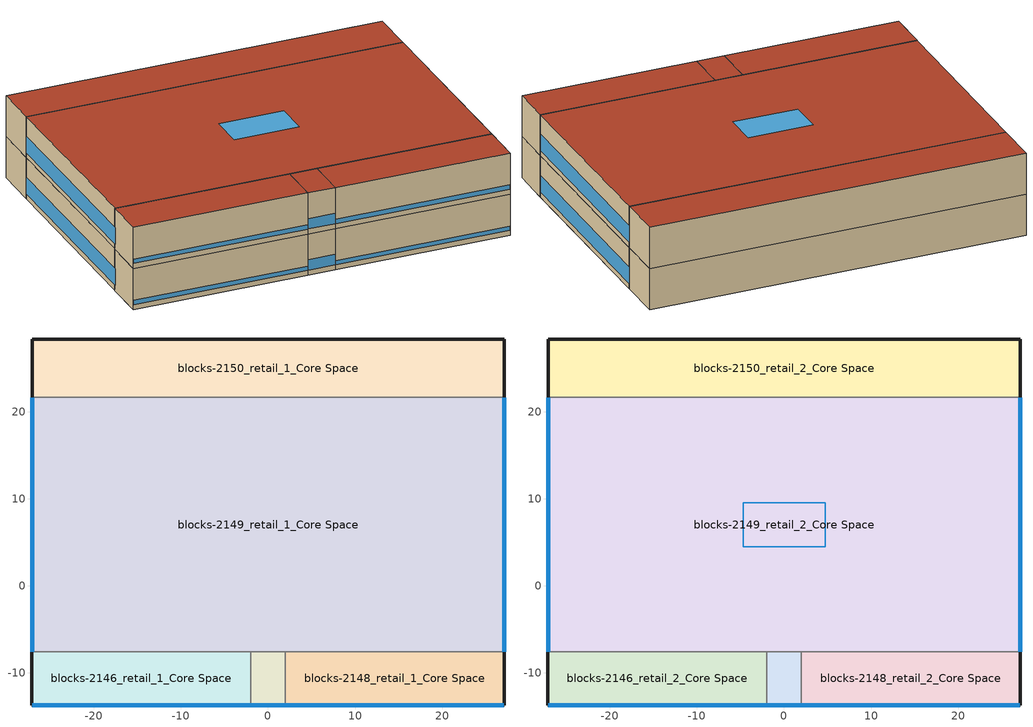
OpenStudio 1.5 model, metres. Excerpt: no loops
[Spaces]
blocks-2146_retail_1_Core Space
 floor ground: -27.14,-13.72 -27.14,-7.62 -2,-7.62 -2,-13.72 z0
 wall outside (Masonry_Wall): -27.11,-7.62 -27.14,-7.62 -27.14,-13.72 -2,-13.72 z0:6.1
 wall to blocks-2149_retail_1_Core Space: -2,-7.62 -27.11,-7.62 z0:6.1
 wall to blocks-2147_retail_1_Core Space: -2,-13.72 -2,-7.62 z0:6.1
 window (fenestration_3.2366098693858985_0.39_0.7): -27.12,-13.72 -2.02,-13.72 z0.76:1.37
blocks-2147_retail_1_Core Space
 floor ground: -2,-7.62 1.97,-7.62 1.97,-13.72 -2,-13.72 z0
 wall outside (Masonry_Wall): -2,-13.72 1.97,-13.72 z0:6.1
 wall to blocks-2149_retail_1_Core Space: 1.97,-7.62 -2,-7.62 z0:6.1
 wall to blocks-2148_retail_1_Core Space: 1.97,-13.72 1.97,-7.62 z0:6.1
 window (fenestration_3.2366098693858985_0.39_0.7): -1.97,-13.72 1.94,-13.72 z0.76:2.31
blocks-2148_retail_1_Core Space
 floor ground: 1.97,-13.72 1.97,-7.62 27.14,-7.62 27.14,-13.72 z0
 wall outside (Masonry_Wall): 1.97,-13.72 27.14,-13.72 27.14,-7.62 z0:6.1
 wall to blocks-2149_retail_1_Core Space: 27.14,-7.62 1.97,-7.62 z0:6.1
 window (fenestration_3.2366098693858985_0.39_0.7): 1.99,-13.72 27.12,-13.72 z0.76:1.37
blocks-2149_retail_1_Core Space
 floor ground: -27.11,-7.62 -27.11,21.64 27.14,21.64 27.14,-7.62 z0
 wall outside (Masonry_Wall): -27.11,21.64 -27.11,-7.62 / 27.14,-7.62 27.14,21.64 z0:6.1
 wall to blocks-2150_retail_1_Core Space: 27.14,21.64 -27.11,21.64 z0:6.1
 window (fenestration_3.2366098693858985_0.39_0.7): -27.11,21.62 -27.11,-7.59 / 27.14,-7.59 27.14,21.62 z0.76:3.2
blocks-2150_retail_1_Core Space
 floor ground: -27.11,21.64 -27.11,28.35 27.14,28.35 27.14,21.64 z0
 wall outside (Masonry_Wall): 27.14,21.64 27.14,28.35 -27.11,28.35 -27.11,21.64 z0:6.1
blocks-2146_retail_2_Core Space
 floor to blocks-2146_retail_1_Core Space: -27.14,-13.72 -27.14,-7.62 -2,-7.62 -2,-13.72 z6.1
 wall outside (Masonry_Wall): -27.11,-7.62 -27.14,-7.62 -27.14,-13.72 -2,-13.72 z6.1:12.19
 wall to blocks-2149_retail_2_Core Space: -2,-7.62 -27.11,-7.62 z6.1:12.19
 wall to blocks-2147_retail_2_Core Space: -2,-13.72 -2,-7.62 z6.1:12.19
 window (fenestration_3.2366098693858985_0.39_0.7): -27.12,-13.72 -2.02,-13.72 z6.86:7.47
 roof outside: -2,-13.72 -2,-7.62 -27.14,-7.62 -27.14,-13.72 z12.19
blocks-2147_retail_2_Core Space
 floor to blocks-2147_retail_1_Core Space: -2,-7.62 1.97,-7.62 1.97,-13.72 -2,-13.72 z6.1
 wall outside (Masonry_Wall): -2,-13.72 1.97,-13.72 z6.1:12.19
 wall to blocks-2149_retail_2_Core Space: 1.97,-7.62 -2,-7.62 z6.1:12.19
 wall to blocks-2148_retail_2_Core Space: 1.97,-13.72 1.97,-7.62 z6.1:12.19
 window (fenestration_3.2366098693858985_0.39_0.7): -1.97,-13.72 1.94,-13.72 z6.86:8.4
 roof outside: -2,-13.72 1.97,-13.72 1.97,-7.62 -2,-7.62 z12.19
blocks-2148_retail_2_Core Space
 floor to blocks-2148_retail_1_Core Space: 1.97,-13.72 1.97,-7.62 27.14,-7.62 27.14,-13.72 z6.1
 wall outside (Masonry_Wall): 1.97,-13.72 27.14,-13.72 27.14,-7.62 z6.1:12.19
 wall to blocks-2149_retail_2_Core Space: 27.14,-7.62 1.97,-7.62 z6.1:12.19
 window (fenestration_3.2366098693858985_0.39_0.7): 1.99,-13.72 27.12,-13.72 z6.86:7.47
 roof outside: 27.14,-13.72 27.14,-7.62 1.97,-7.62 1.97,-13.72 z12.19
blocks-2149_retail_2_Core Space
 floor to blocks-2149_retail_1_Core Space: -27.11,-7.62 -27.11,21.64 27.14,21.64 27.14,-7.62 z6.1
 wall outside (Masonry_Wall): -27.11,21.64 -27.11,-7.62 / 27.14,-7.62 27.14,21.64 z6.1:12.19
 wall to blocks-2150_retail_2_Core Space: 27.14,21.64 -27.11,21.64 z6.1:12.19
 window (fenestration_3.2366098693858985_0.39_0.7): -27.11,21.62 -27.11,-7.59 / 27.14,-7.59 27.14,21.62 z6.86:9.3
 roof outside: 27.14,-7.62 27.14,21.64 -27.11,21.64 -27.11,-7.62 z12.19
 skylight (skylight_6.24608943538034_0.7699999809265137_0.699999988079071): 4.71,4.48 4.71,9.54 -4.68,9.54 -4.68,4.48 z12.19
blocks-2150_retail_2_Core Space
 floor to blocks-2150_retail_1_Core Space: -27.11,21.64 -27.11,28.35 27.14,28.35 27.14,21.64 z6.1
 wall outside (Masonry_Wall): 27.14,21.64 27.14,28.35 -27.11,28.35 -27.11,21.64 z6.1:12.19
 roof outside: 27.14,21.64 27.14,28.35 -27.11,28.35 -27.11,21.64 z12.19
[Building]
Toplighting Test Case 2: Default Construction Set=Default Construction Set 1
[Site]
Chicago Midway Ap_IL_USA: Latitude {deg}=41.78; Longitude {deg}=-87.75; Time Zone {hr}=-6; Elevation {m}=186
[Site:GroundTemperature:BuildingSurface]
19.527, 19.502, 19.536, 19.598, 20.002, 21.64, 22.225, 22.375, 21.449, 20.121, 19.802, 19.633
[Site:WaterMainsTemperature]
Calculation Method=Correlation; Annual Average Outdoor Air Temperature {C}=9.69; Maximum Difference In Monthly Average Outdoor Air Temperatures {deltaC}=28.1
[SizingPeriod:DesignDay] Barometric Pressure {Pa}=99110; Sky Clearness=0; Rain Indicator=0; Snow Indicator=0; Day of Month=21; Daylight Saving Time Indicator=0; Humidity Indicating Type=Wetbulb; Dry-Bulb Temperature Range Modifier Type=DefaultMultipliers; Daily Wet-Bulb Temperature Range {deltaC}=0
Name | Maximum Dry-Bulb Temperature {C} | Daily Dry-Bulb Temperature Range {deltaC} | Humidity Indicating Conditions at Maximum Dry-Bulb {BasedOnField A3} | Wind Speed {m/s} | Wind Direction {deg} | Month | Day Type | Solar Model Indicator | ASHRAE Taub | ASHRAE Taud
Chicago Midway Ap Ann Htg 99.6% Condns DB | -18.7 | 0 | -18.7 | 5.3 | 300 | 1 | WinterDesignDay | ASHRAEClearSky | 0 | 0
Chicago Midway Ap Ann Clg .4% Condns DB=>MWB | 33.4 | 8.8 | 23.8 | 5.6 | 220 | 7 | SummerDesignDay | ASHRAETau | 0.457 | 2.043
[ClimateZones]
Climate Zone Institution Name 1=ASHRAE; Climate Zone Document Name 1=ANSI/ASHRAE Standard 169; Climate Zone Document Year 1=2006; Climate Zone Value 1=5A
[Construction]
INT-FLOOR-TOPSIDE: 1/2IN Gypsum, 4IN CONCRETE HW, CP02 CARPET PAD
INT-FLOOR-UNDERSIDE: CP02 CARPET PAD, 4IN CONCRETE HW, 1/2IN Gypsum
Standard_Int-Wall: 1/2IN Gypsum, 1/2IN Gypsum
Masonry_Wall: 1IN Stucco, 8IN CONCRETE HW, Masonry Wall Insulation, 1/2IN Gypsum
IEAD_Metal_Deck: Roof Membrane, IEAD Roof Insulation, Metal Decking
Insul_slab: Floor Insulation, MAT-CC05 8 HW CONCRETE
fenestration_3.2366098693858985_0.39_0.7: Glazing Layer
skylight_6.24608943538034_0.7699999809265137_0.699999988079071: Skylight - Glazing Layer
[Material] Thermal Absorptance=0.9
Name | Roughness | Thickness {m} | Conductivity {W/m-K} | Density {kg/m3} | Specific Heat {J/kg-K} | Solar Absorptance | Visible Absorptance
1/2IN Gypsum | Smooth | 0.0127 | 0.16 | 784.9 | 830 | 0.92 | 0.92
4IN CONCRETE HW | Rough | 0.1016 | 1.311 | 2240 | 836.8 | 0.7 | 0.7
1IN Stucco | Smooth | 0.0253 | 0.6918 | 1858 | 837 | 0.92 | 0.92
8IN CONCRETE HW; MAT-CC05 8 HW CONCRETE | Rough | 0.2032 | 1.311 | 2240 | 836.8 | 0.7 | 0.7
Masonry Wall Insulation | MediumRough | 0.0568815 | 0.049 | 265 | 836.8 | 0.7 | 0.7
Roof Membrane | VeryRough | 0.0095 | 0.16 | 1121.29 | 1460 | 0.7 | 0.7
IEAD Roof Insulation | MediumRough | 0.134064 | 0.049 | 265 | 836.8 | 0.7 | 0.7
Metal Decking | MediumSmooth | 0.0015 | 45.006 | 7680 | 418.4 | 0.7 | 0.3
Floor Insulation | MediumRough | 0.0795 | 0.045 | 265 | 836.8 | 0.7 | 0.7
[Material:NoMass]
CP02 CARPET PAD: Roughness=VeryRough; Thermal Resistance {m2-K/W}=0.2165; Thermal Absorptance=0.9; Solar Absorptance=0.7; Visible Absorptance=0.8
[DefaultSurfaceConstructions]
Name | Floor Construction | Wall Construction | Roof Ceiling Construction
Default Surface Constructions 1 | INT-FLOOR-TOPSIDE | Standard_Int-Wall | INT-FLOOR-UNDERSIDE
Default Surface Constructions 8; Default Surface Constructions 9; Default Surface Constructions 16; Default Surface Constructions 17; Default Surface Constructions 24; Default Surface Constructions 25; Default Surface Constructions 32; Default Surface Constructions 33; Default Surface Constructions 40; Default Surface Constructions 41 | Insul_slab |  | IEAD_Metal_Deck
[DefaultConstructionSet]
Name | Default Interior Surface Constructions | Default Exterior Surface Constructions | Default Ground Contact Surface Constructions
Default Construction Set 1 | Default Surface Constructions 1
Default Construction Set 5 |  | Default Surface Constructions 8 | Default Surface Constructions 9
Default Construction Set 9 |  | Default Surface Constructions 16 | Default Surface Constructions 17
Default Construction Set 13 |  | Default Surface Constructions 24 | Default Surface Constructions 25
Default Construction Set 17 |  | Default Surface Constructions 32 | Default Surface Constructions 33
Default Construction Set 21 |  | Default Surface Constructions 40 | Default Surface Constructions 41
[WindowMaterial:SimpleGlazingSystem] Visible Transmittance=0.7
Name | U-Factor {W/m2-K} | Solar Heat Gain Coefficient
Glazing Layer | 3.23661 | 0.39
Skylight - Glazing Layer | 6.24609 | 0.77
[BuildingStory] Nominal Floor to Floor Height {m}=6.096
Name | Nominal Z Coordinate {m}
Story 1; Story 3; Story 5; Story 7; Story 9 | 0
Story 2; Story 4; Story 6; Story 8; Story 10 | 6.096
[Space] Space Type=PNNL_Asset_Rating_Retail_Space_Type
Name | Default Construction Set | Building Story | Thermal Zone
blocks-2146_retail_1_Core Space | Default Construction Set 5 | Story 1 | blocks-2146_retail_1_Core
blocks-2146_retail_2_Core Space | Default Construction Set 5 | Story 2 | blocks-2146_retail_2_Core
blocks-2147_retail_1_Core Space | Default Construction Set 9 | Story 3 | blocks-2147_retail_1_Core
blocks-2147_retail_2_Core Space | Default Construction Set 9 | Story 4 | blocks-2147_retail_2_Core
blocks-2148_retail_1_Core Space | Default Construction Set 13 | Story 5 | blocks-2148_retail_1_Core
blocks-2148_retail_2_Core Space | Default Construction Set 13 | Story 6 | blocks-2148_retail_2_Core
blocks-2149_retail_1_Core Space | Default Construction Set 17 | Story 7 | blocks-2149_retail_1_Core
blocks-2149_retail_2_Core Space | Default Construction Set 17 | Story 8 | blocks-2149_retail_2_Core
blocks-2150_retail_1_Core Space | Default Construction Set 21 | Story 9 | blocks-2150_retail_1_Core
blocks-2150_retail_2_Core Space | Default Construction Set 21 | Story 10 | blocks-2150_retail_2_Core
[ThermalZone] Use Ideal Air Loads=No
Name | Thermostat
blocks-2146_retail_1_Core | Thermostat Setpoint Dual Setpoint 1
blocks-2146_retail_2_Core | Thermostat Setpoint Dual Setpoint 2
blocks-2147_retail_1_Core | Thermostat Setpoint Dual Setpoint 3
blocks-2147_retail_2_Core | Thermostat Setpoint Dual Setpoint 4
blocks-2148_retail_1_Core | Thermostat Setpoint Dual Setpoint 5
blocks-2148_retail_2_Core | Thermostat Setpoint Dual Setpoint 6
blocks-2149_retail_1_Core | Thermostat Setpoint Dual Setpoint 7
blocks-2149_retail_2_Core | Thermostat Setpoint Dual Setpoint 8
blocks-2150_retail_1_Core | Thermostat Setpoint Dual Setpoint 9
blocks-2150_retail_2_Core | Thermostat Setpoint Dual Setpoint 10
[AvailabilityManager:Scheduled] Schedule=PNNL_Asset_Rating_Retail_Hvac_Schedule
Availability Manager Scheduled 1; Availability Manager Scheduled 2; Availability Manager Scheduled 3; Availability Manager Scheduled 4; Availability Manager Scheduled 5; Availability Manager Scheduled 6; Availability Manager Scheduled 7; Availability Manager Scheduled 8; Availability Manager Scheduled 9; Availability Manager Scheduled 10
[SpaceType]
PNNL_Asset_Rating_Retail_Space_Type: Default Schedule Set=PNNL_Asset_Rating_Retail_Space_Type_Default_Schedule_Set; Design Specification Outdoor Air Object=PNNL_Asset_Rating_Retail_Outdoor_Air
[DefaultScheduleSet]
PNNL_Asset_Rating_Retail_Space_Type_Default_Schedule_Set: Number of People Schedule=PNNL_Asset_Rating_Retail_Occupancy_Schedule; People Activity Level Schedule=PNNL_Asset_Rating_Retail_Activity_Schedule; Lighting Schedule=PNNL_Asset_Rating_Retail_Lighting_Schedule; Electric Equipment Schedule=PNNL_Asset_Rating_Retail_Plug_And_Process_Schedule; Hot Water Equipment Schedule=PNNL_Asset_Rating_Retail_Service_Water_Heating_Schedule; Infiltration Schedule=PNNL_Asset_Rating_Retail_Infiltration_Schedule; Other Equipment Schedule=PNNL_Asset_Rating_Retail_Elevator_Schedule
[DesignSpecification:OutdoorAir]
PNNL_Asset_Rating_Retail_Outdoor_Air: Outdoor Air Flow per Floor Area {m3/s-m2}=0.0011684
[People]
PNNL_Asset_Rating_Retail_Occupants: People Definition=PNNL_Asset_Rating_Retail_Occupants_Definition; Space or SpaceType=PNNL_Asset_Rating_Retail_Space_Type; Activity Level Schedule=PNNL_Asset_Rating_Retail_Activity_Schedule
[People:Definition]
PNNL_Asset_Rating_Retail_Occupants_Definition: Number of People Calculation Method=Area/Person; Space Floor Area per Person {m2/person}=6.2245; Fraction Radiant=0.3; Sensible Heat Fraction=0.513514
[ElectricEquipment]
PNNL_Asset_Rating_Retail_Plug_Loads: Electric Equipment Definition=PNNL_Asset_Rating_Retail_Plug_Loads_Definition; Space or SpaceType=PNNL_Asset_Rating_Retail_Space_Type
[ElectricEquipment:Definition]
PNNL_Asset_Rating_Retail_Plug_Loads_Definition: Design Level Calculation Method=Watts/Area; Watts per Space Floor Area {W/m2}=3.22917; Fraction Latent=0; Fraction Radiant=0.3; Fraction Lost=0
[SpaceInfiltration:DesignFlowRate]
PNNL_Asset_Rating_Retail_Infiltration: Space or SpaceType=PNNL_Asset_Rating_Retail_Space_Type; Design Flow Rate Calculation Method=Flow/ExteriorArea; Flow per Exterior Surface Area {m3/s-m2}=0.00102413; Constant Term Coefficient=0; Velocity Term Coefficient=0.224
[Lights] Multiplier=1
Name | Lights Definition | Space or SpaceType
PNNL_Asset_Rating_Retail_Lights 1 | PNNL_Asset_Rating_Retail_Lights_Definition 1 | blocks-2146_retail_1_Core Space
Lights 1 | Lights Definition 1 | blocks-2146_retail_2_Core Space
Lights 2 | Lights Definition 2 | blocks-2147_retail_1_Core Space
Lights 3 | Lights Definition 3 | blocks-2147_retail_2_Core Space
Lights 4 | Lights Definition 4 | blocks-2148_retail_1_Core Space
Lights 5 | Lights Definition 5 | blocks-2148_retail_2_Core Space
Lights 6 | Lights Definition 6 | blocks-2149_retail_1_Core Space
Lights 7 | Lights Definition 7 | blocks-2149_retail_2_Core Space
Lights 8 | Lights Definition 8 | blocks-2150_retail_1_Core Space
Lights 9 | Lights Definition 9 | blocks-2150_retail_2_Core Space
[Lights:Definition] Design Level Calculation Method=Watts/Area
PNNL_Asset_Rating_Retail_Lights_Definition 1: Watts per Space Floor Area {W/m2}=8.10308; Fraction Radiant=0.37; Fraction Visible=0.18; Return Air Fraction=0
Lights Definition 1: Watts per Space Floor Area {W/m2}=8.10308
Lights Definition 2; Lights Definition 3: Watts per Space Floor Area {W/m2}=7.8253
Lights Definition 4; Lights Definition 5: Watts per Space Floor Area {W/m2}=8.09327
Lights Definition 6; Lights Definition 7: Watts per Space Floor Area {W/m2}=8.07939
Lights Definition 8; Lights Definition 9: Watts per Space Floor Area {W/m2}=8.09021
[ThermostatSetpoint:DualSetpoint]
Name | Heating Setpoint Temperature Schedule | Cooling Setpoint Temperature Schedule
Thermostat Setpoint Dual Setpoint 1; Thermostat Setpoint Dual Setpoint 2 | PNNL_Asset_Rating_Retail_Heating_Schedule | PNNL_Asset_Rating_Retail_Cooling_Schedule
Thermostat Setpoint Dual Setpoint 3; Thermostat Setpoint Dual Setpoint 4 | PNNL_Asset_Rating_Retail_Heating_Schedule 1 | PNNL_Asset_Rating_Retail_Cooling_Schedule 1
Thermostat Setpoint Dual Setpoint 5; Thermostat Setpoint Dual Setpoint 6 | PNNL_Asset_Rating_Retail_Heating_Schedule 2 | PNNL_Asset_Rating_Retail_Cooling_Schedule 2
Thermostat Setpoint Dual Setpoint 7; Thermostat Setpoint Dual Setpoint 8 | PNNL_Asset_Rating_Retail_Heating_Schedule 3 | PNNL_Asset_Rating_Retail_Cooling_Schedule 3
Thermostat Setpoint Dual Setpoint 9; Thermostat Setpoint Dual Setpoint 10 | PNNL_Asset_Rating_Retail_Heating_Schedule 4 | PNNL_Asset_Rating_Retail_Cooling_Schedule 4
[Schedule:Ruleset]
Name | Default Day Schedule | Summer Design Day Schedule | Winter Design Day Schedule
PNNL_Asset_Rating_Retail_Hvac_Schedule | PNNL_Asset_Rating_Retail_Hvac_Schedule_Week_Day | PNNL_Asset_Rating_Retail_Hvac_Schedule_Summer_Design_Day | PNNL_Asset_Rating_Retail_Hvac_Schedule_Winter_Design_Day
PNNL_Asset_Rating_Retail_Occupancy_Schedule | PNNL_Asset_Rating_Retail_Occupancy_Schedule_Week_Day | PNNL_Asset_Rating_Retail_Occupancy_Schedule_Summer_Design_Day | PNNL_Asset_Rating_Retail_Occupancy_Schedule_Winter_Design_Day
PNNL_Asset_Rating_Retail_Activity_Schedule | PNNL_Asset_Rating_Retail_Activity_Schedule_Week_Day | PNNL_Asset_Rating_Retail_Activity_Schedule_Summer_Design_Day | PNNL_Asset_Rating_Retail_Activity_Schedule_Winter_Design_Day
PNNL_Asset_Rating_Retail_Lighting_Schedule | PNNL_Asset_Rating_Retail_Lighting_Schedule_Week_Day | PNNL_Asset_Rating_Retail_Lighting_Schedule_Summer_Design_Day | PNNL_Asset_Rating_Retail_Lighting_Schedule_Winter_Design_Day
PNNL_Asset_Rating_Retail_Plug_And_Process_Schedule | PNNL_Asset_Rating_Retail_Plug_And_Process_Schedule_Week_Day | PNNL_Asset_Rating_Retail_Plug_And_Process_Schedule_Summer_Design_Day | PNNL_Asset_Rating_Retail_Plug_And_Process_Schedule_Winter_Design_Day
PNNL_Asset_Rating_Retail_Service_Water_Heating_Schedule | PNNL_Asset_Rating_Retail_Service_Water_Heating_Schedule_Week_Day 1 | PNNL_Asset_Rating_Retail_Service_Water_Heating_Schedule_Summer_Design_Day 1 | PNNL_Asset_Rating_Retail_Service_Water_Heating_Schedule_Winter_Design_Day 1
PNNL_Asset_Rating_Retail_Infiltration_Schedule | PNNL_Asset_Rating_Retail_Infiltration_Schedule_Week_Day | PNNL_Asset_Rating_Retail_Infiltration_Schedule_Summer_Design_Day | PNNL_Asset_Rating_Retail_Infiltration_Schedule_Winter_Design_Day
PNNL_Asset_Rating_Retail_Elevator_Schedule | PNNL_Asset_Rating_Retail_Elevator_Schedule_Week_Day | PNNL_Asset_Rating_Retail_Elevator_Schedule_Summer_Design_Day | PNNL_Asset_Rating_Retail_Elevator_Schedule_Winter_Design_Day
PNNL_Asset_Rating_Retail_Heating_Schedule | PNNL_Asset_Rating_Retail_Heating_Schedule_Week_Day | PNNL_Asset_Rating_Retail_Heating_Schedule_Summer_Design_Day | PNNL_Asset_Rating_Retail_Heating_Schedule_Winter_Design_Day
PNNL_Asset_Rating_Retail_Cooling_Schedule | PNNL_Asset_Rating_Retail_Cooling_Schedule_Week_Day | PNNL_Asset_Rating_Retail_Cooling_Schedule_Summer_Design_Day | PNNL_Asset_Rating_Retail_Cooling_Schedule_Winter_Design_Day
PNNL_Asset_Rating_Retail_Heating_Schedule 1 | PNNL_Asset_Rating_Retail_Heating_Schedule_Week_Day 1 | PNNL_Asset_Rating_Retail_Heating_Schedule_Summer_Design_Day 1 | PNNL_Asset_Rating_Retail_Heating_Schedule_Winter_Design_Day 1
PNNL_Asset_Rating_Retail_Cooling_Schedule 1 | PNNL_Asset_Rating_Retail_Cooling_Schedule_Week_Day 1 | PNNL_Asset_Rating_Retail_Cooling_Schedule_Summer_Design_Day 1 | PNNL_Asset_Rating_Retail_Cooling_Schedule_Winter_Design_Day 1
PNNL_Asset_Rating_Retail_Heating_Schedule 2 | PNNL_Asset_Rating_Retail_Heating_Schedule_Week_Day 2 | PNNL_Asset_Rating_Retail_Heating_Schedule_Summer_Design_Day 2 | PNNL_Asset_Rating_Retail_Heating_Schedule_Winter_Design_Day 2
PNNL_Asset_Rating_Retail_Cooling_Schedule 2 | PNNL_Asset_Rating_Retail_Cooling_Schedule_Week_Day 2 | PNNL_Asset_Rating_Retail_Cooling_Schedule_Summer_Design_Day 2 | PNNL_Asset_Rating_Retail_Cooling_Schedule_Winter_Design_Day 2
PNNL_Asset_Rating_Retail_Heating_Schedule 3 | PNNL_Asset_Rating_Retail_Heating_Schedule_Week_Day 3 | PNNL_Asset_Rating_Retail_Heating_Schedule_Summer_Design_Day 3 | PNNL_Asset_Rating_Retail_Heating_Schedule_Winter_Design_Day 3
PNNL_Asset_Rating_Retail_Cooling_Schedule 3 | PNNL_Asset_Rating_Retail_Cooling_Schedule_Week_Day 3 | PNNL_Asset_Rating_Retail_Cooling_Schedule_Summer_Design_Day 3 | PNNL_Asset_Rating_Retail_Cooling_Schedule_Winter_Design_Day 3
PNNL_Asset_Rating_Retail_Heating_Schedule 4 | PNNL_Asset_Rating_Retail_Heating_Schedule_Week_Day 4 | PNNL_Asset_Rating_Retail_Heating_Schedule_Summer_Design_Day 4 | PNNL_Asset_Rating_Retail_Heating_Schedule_Winter_Design_Day 4
PNNL_Asset_Rating_Retail_Cooling_Schedule 4 | PNNL_Asset_Rating_Retail_Cooling_Schedule_Week_Day 4 | PNNL_Asset_Rating_Retail_Cooling_Schedule_Summer_Design_Day 4 | PNNL_Asset_Rating_Retail_Cooling_Schedule_Winter_Design_Day 4
[Schedule:Day]
PNNL_Asset_Rating_Retail_Hvac_Schedule_Week_Day; PNNL_Asset_Rating_Retail_Hvac_Schedule_Summer_Design_Day: 1, 0, 0, 2, 0, 0, 3, 0, 0, 4, 0, 0, 5, 0, 0, 6, 0, 0, 7, 0, 1, 8, 0, 1, 9, 0, 1, 10, 0, 1, 11, 0, 1, 12, 0, 1, 13, 0, 1, 14, 0, 1, 15, 0, 1, 16, 0, 1, 17, 0, 1, 18, 0, 1, 19, 0, 1, 20, 0, 1, 21, 0, 1, 22, 0, 0, 23, 0, 0, 24, 0, 0
PNNL_Asset_Rating_Retail_Hvac_Schedule_Winter_Design_Day; PNNL_Asset_Rating_Retail_Hvac_Schedule_Saturday: 1, 0, 0, 2, 0, 0, 3, 0, 0, 4, 0, 0, 5, 0, 0, 6, 0, 0, 7, 0, 1, 8, 0, 1, 9, 0, 1, 10, 0, 1, 11, 0, 1, 12, 0, 1, 13, 0, 1, 14, 0, 1, 15, 0, 1, 16, 0, 1, 17, 0, 1, 18, 0, 1, 19, 0, 1, 20, 0, 1, 21, 0, 1, 22, 0, 1, 23, 0, 0, 24, 0, 0
PNNL_Asset_Rating_Retail_Hvac_Schedule_Sunday: 1, 0, 0, 2, 0, 0, 3, 0, 0, 4, 0, 0, 5, 0, 0, 6, 0, 0, 7, 0, 1, 8, 0, 1, 9, 0, 1, 10, 0, 1, 11, 0, 1, 12, 0, 1, 13, 0, 1, 14, 0, 1, 15, 0, 1, 16, 0, 1, 17, 0, 1, 18, 0, 1, 19, 0, 1, 20, 0, 0, 21, 0, 0, 22, 0, 0, 23, 0, 0, 24, 0, 0
PNNL_Asset_Rating_Retail_Occupancy_Schedule_Week_Day: 1, 0, 0, 2, 0, 0, 3, 0, 0, 4, 0, 0, 5, 0, 0, 6, 0, 0, 7, 0, 0, 8, 0, 0.1, 9, 0, 0.2, 10, 0, 0.5, 11, 0, 0.5, 12, 0, 0.7, 13, 0, 0.7, 14, 0, 0.7, 15, 0, 0.7, 16, 0, 0.8, 17, 0, 0.7, 18, 0, 0.5, 19, 0, 0.5, 20, 0, 0.3, 21, 0, 0.3, 22, 0, 0, 23, 0, 0, 24, 0, 0
PNNL_Asset_Rating_Retail_Occupancy_Schedule_Summer_Design_Day; PNNL_Asset_Rating_Retail_Lighting_Schedule_Summer_Design_Day; PNNL_Asset_Rating_Retail_Plug_And_Process_Schedule_Summer_Design_Day: 1, 0, 1, 2, 0, 1, 3, 0, 1, 4, 0, 1, 5, 0, 1, 6, 0, 1, 7, 0, 1, 8, 0, 1, 9, 0, 1, 10, 0, 1, 11, 0, 1, 12, 0, 1, 13, 0, 1, 14, 0, 1, 15, 0, 1, 16, 0, 1, 17, 0, 1, 18, 0, 1, 19, 0, 1, 20, 0, 1, 21, 0, 1, 22, 0, 1, 23, 0, 1, 24, 0, 1
PNNL_Asset_Rating_Retail_Occupancy_Schedule_Winter_Design_Day; PNNL_Asset_Rating_Retail_Lighting_Schedule_Winter_Design_Day; PNNL_Asset_Rating_Retail_Plug_And_Process_Schedule_Winter_Design_Day: 1, 0, 0, 2, 0, 0, 3, 0, 0, 4, 0, 0, 5, 0, 0, 6, 0, 0, 7, 0, 0, 8, 0, 0, 9, 0, 0, 10, 0, 0, 11, 0, 0, 12, 0, 0, 13, 0, 0, 14, 0, 0, 15, 0, 0, 16, 0, 0, 17, 0, 0, 18, 0, 0, 19, 0, 0, 20, 0, 0, 21, 0, 0, 22, 0, 0, 23, 0, 0, 24, 0, 0
PNNL_Asset_Rating_Retail_Occupancy_Schedule_Sunday: 1, 0, 0, 2, 0, 0, 3, 0, 0, 4, 0, 0, 5, 0, 0, 6, 0, 0, 7, 0, 0, 8, 0, 0, 9, 0, 0, 10, 0, 0.1, 11, 0, 0.2, 12, 0, 0.2, 13, 0, 0.4, 14, 0, 0.4, 15, 0, 0.4, 16, 0, 0.4, 17, 0, 0.4, 18, 0, 0.2, 19, 0, 0.1, 20, 0, 0, 21, 0, 0, 22, 0, 0, 23, 0, 0, 24, 0, 0
PNNL_Asset_Rating_Retail_Occupancy_Schedule_Saturday: 1, 0, 0, 2, 0, 0, 3, 0, 0, 4, 0, 0, 5, 0, 0, 6, 0, 0, 7, 0, 0, 8, 0, 0.1, 9, 0, 0.2, 10, 0, 0.5, 11, 0, 0.6, 12, 0, 0.8, 13, 0, 0.8, 14, 0, 0.8, 15, 0, 0.8, 16, 0, 0.8, 17, 0, 0.8, 18, 0, 0.6, 19, 0, 0.2, 20, 0, 0.2, 21, 0, 0.2, 22, 0, 0.1, 23, 0, 0, 24, 0, 0
PNNL_Asset_Rating_Retail_Activity_Schedule_Week_Day; PNNL_Asset_Rating_Retail_Activity_Schedule_Summer_Design_Day; PNNL_Asset_Rating_Retail_Activity_Schedule_Winter_Design_Day; PNNL_Asset_Rating_Retail_Activity_Schedule_Sunday; PNNL_Asset_Rating_Retail_Activity_Schedule_Saturday: 1, 0, 132, 2, 0, 132, 3, 0, 132, 4, 0, 132, 5, 0, 132, 6, 0, 132, 7, 0, 132, 8, 0, 132, 9, 0, 132, 10, 0, 132, 11, 0, 132, 12, 0, 132, 13, 0, 132, 14, 0, 132, 15, 0, 132, 16, 0, 132, 17, 0, 132, 18, 0, 132, 19, 0, 132, 20, 0, 132, 21, 0, 132, 22, 0, 132, 23, 0, 132, 24, 0, 132
PNNL_Asset_Rating_Retail_Lighting_Schedule_Week_Day: 1, 0, 0.05, 2, 0, 0.05, 3, 0, 0.05, 4, 0, 0.05, 5, 0, 0.05, 6, 0, 0.05, 7, 0, 0.05, 8, 0, 0.2, 9, 0, 0.4, 10, 0, 0.9, 11, 0, 0.9, 12, 0, 0.9, 13, 0, 0.9, 14, 0, 0.9, 15, 0, 0.9, 16, 0, 0.9, 17, 0, 0.9, 18, 0, 0.9, 19, 0, 0.5, 20, 0, 0.5, 21, 0, 0.5, 22, 0, 0.2, 23, 0, 0.05, 24, 0, 0.05
PNNL_Asset_Rating_Retail_Lighting_Schedule_Sunday: 1, 0, 0.05, 2, 0, 0.05, 3, 0, 0.05, 4, 0, 0.05, 5, 0, 0.05, 6, 0, 0.05, 7, 0, 0.05, 8, 0, 0.05, 9, 0, 0.05, 10, 0, 0.1, 11, 0, 0.4, 12, 0, 0.4, 13, 0, 0.6, 14, 0, 0.6, 15, 0, 0.6, 16, 0, 0.6, 17, 0, 0.6, 18, 0, 0.4, 19, 0, 0.2, 20, 0, 0.05, 21, 0, 0.05, 22, 0, 0.05, 23, 0, 0.05, 24, 0, 0.05
PNNL_Asset_Rating_Retail_Lighting_Schedule_Saturday: 1, 0, 0.05, 2, 0, 0.05, 3, 0, 0.05, 4, 0, 0.05, 5, 0, 0.05, 6, 0, 0.05, 7, 0, 0.05, 8, 0, 0.1, 9, 0, 0.3, 10, 0, 0.6, 11, 0, 0.9, 12, 0, 0.9, 13, 0, 0.9, 14, 0, 0.9, 15, 0, 0.9, 16, 0, 0.9, 17, 0, 0.9, 18, 0, 0.9, 19, 0, 0.5, 20, 0, 0.3, 21, 0, 0.3, 22, 0, 0.1, 23, 0, 0.05, 24, 0, 0.05
PNNL_Asset_Rating_Retail_Plug_And_Process_Schedule_Week_Day: 1, 0, 0.2, 2, 0, 0.2, 3, 0, 0.2, 4, 0, 0.2, 5, 0, 0.2, 6, 0, 0.2, 7, 0, 0.2, 8, 0, 0.4, 9, 0, 0.6, 10, 0, 0.9, 11, 0, 0.9, 12, 0, 0.9, 13, 0, 0.9, 14, 0, 0.9, 15, 0, 0.9, 16, 0, 0.9, 17, 0, 0.9, 18, 0, 0.9, 19, 0, 0.9, 20, 0, 0.7, 21, 0, 0.7, 22, 0, 0.2, 23, 0, 0.2, 24, 0, 0.2
PNNL_Asset_Rating_Retail_Plug_And_Process_Schedule_Sunday: 1, 0, 0.15, 2, 0, 0.15, 3, 0, 0.15, 4, 0, 0.15, 5, 0, 0.15, 6, 0, 0.15, 7, 0, 0.15, 8, 0, 0.15, 9, 0, 0.15, 10, 0, 0.3, 11, 0, 0.6, 12, 0, 0.6, 13, 0, 0.8, 14, 0, 0.8, 15, 0, 0.8, 16, 0, 0.8, 17, 0, 0.8, 18, 0, 0.6, 19, 0, 0.4, 20, 0, 0.15, 21, 0, 0.15, 22, 0, 0.15, 23, 0, 0.15, 24, 0, 0.15
PNNL_Asset_Rating_Retail_Plug_And_Process_Schedule_Saturday: 1, 0, 0.15, 2, 0, 0.15, 3, 0, 0.15, 4, 0, 0.15, 5, 0, 0.15, 6, 0, 0.15, 7, 0, 0.15, 8, 0, 0.3, 9, 0, 0.5, 10, 0, 0.8, 11, 0, 0.9, 12, 0, 0.9, 13, 0, 0.9, 14, 0, 0.9, 15, 0, 0.9, 16, 0, 0.9, 17, 0, 0.9, 18, 0, 0.9, 19, 0, 0.7, 20, 0, 0.5, 21, 0, 0.5, 22, 0, 0.3, 23, 0, 0.15, 24, 0, 0.15
PNNL_Asset_Rating_Retail_Service_Water_Heating_Schedule_Week_Day 1; PNNL_Asset_Rating_Retail_Service_Water_Heating_Schedule_Summer_Design_Day 1: 1, 0, 0, 2, 0, 0, 3, 0, 0, 4, 0, 0, 5, 0, 0, 6, 0, 0, 7, 0, 0, 8, 0, 0.15, 9, 0, 0.23, 10, 0, 0.32, 11, 0, 0.41, 12, 0, 0.57, 13, 0, 0.62, 14, 0, 0.61, 15, 0, 0.5, 16, 0, 0.45, 17, 0, 0.46, 18, 0, 0.47, 19, 0, 0.42, 20, 0, 0.34, 21, 0, 0.33, 22, 0, 0, 23, 0, 0, 24, 0, 0
PNNL_Asset_Rating_Retail_Service_Water_Heating_Schedule_Winter_Design_Day 1; PNNL_Asset_Rating_Retail_Service_Water_Heating_Schedule_Saturday 1: 1, 0, 0, 2, 0, 0, 3, 0, 0, 4, 0, 0, 5, 0, 0, 6, 0, 0, 7, 0, 0, 8, 0, 0.2, 9, 0, 0.24, 10, 0, 0.27, 11, 0, 0.42, 12, 0, 0.54, 13, 0, 0.59, 14, 0, 0.6, 15, 0, 0.49, 16, 0, 0.48, 17, 0, 0.47, 18, 0, 0.46, 19, 0, 0.44, 20, 0, 0.36, 21, 0, 0.29, 22, 0, 0.22, 23, 0, 0, 24, 0, 0
PNNL_Asset_Rating_Retail_Service_Water_Heating_Schedule_Sunday 1: 1, 0, 0, 2, 0, 0, 3, 0, 0, 4, 0, 0, 5, 0, 0, 6, 0, 0, 7, 0, 0, 8, 0, 0, 9, 0, 0, 10, 0, 0.14, 11, 0, 0.29, 12, 0, 0.31, 13, 0, 0.36, 14, 0, 0.36, 15, 0, 0.34, 16, 0, 0.35, 17, 0, 0.37, 18, 0, 0.34, 19, 0, 0.25, 20, 0, 0, 21, 0, 0, 22, 0, 0, 23, 0, 0, 24, 0, 0
PNNL_Asset_Rating_Retail_Infiltration_Schedule_Week_Day; PNNL_Asset_Rating_Retail_Infiltration_Schedule_Summer_Design_Day: 1, 0, 1, 2, 0, 1, 3, 0, 1, 4, 0, 1, 5, 0, 1, 6, 0, 1, 7, 0, 0.25, 8, 0, 0.25, 9, 0, 0.25, 10, 0, 0.25, 11, 0, 0.25, 12, 0, 0.25, 13, 0, 0.25, 14, 0, 0.25, 15, 0, 0.25, 16, 0, 0.25, 17, 0, 0.25, 18, 0, 0.25, 19, 0, 0.25, 20, 0, 0.25, 21, 0, 0.25, 22, 0, 1, 23, 0, 1, 24, 0, 1
PNNL_Asset_Rating_Retail_Infiltration_Schedule_Winter_Design_Day; PNNL_Asset_Rating_Retail_Infiltration_Schedule_Saturday: 1, 0, 1, 2, 0, 1, 3, 0, 1, 4, 0, 1, 5, 0, 1, 6, 0, 1, 7, 0, 0.25, 8, 0, 0.25, 9, 0, 0.25, 10, 0, 0.25, 11, 0, 0.25, 12, 0, 0.25, 13, 0, 0.25, 14, 0, 0.25, 15, 0, 0.25, 16, 0, 0.25, 17, 0, 0.25, 18, 0, 0.25, 19, 0, 0.25, 20, 0, 0.25, 21, 0, 0.25, 22, 0, 0.25, 23, 0, 1, 24, 0, 1
PNNL_Asset_Rating_Retail_Infiltration_Schedule_Sunday: 1, 0, 1, 2, 0, 1, 3, 0, 1, 4, 0, 1, 5, 0, 1, 6, 0, 1, 7, 0, 1, 8, 0, 1, 9, 0, 0.25, 10, 0, 0.25, 11, 0, 0.25, 12, 0, 0.25, 13, 0, 0.25, 14, 0, 0.25, 15, 0, 0.25, 16, 0, 0.25, 17, 0, 0.25, 18, 0, 0.25, 19, 0, 0.25, 20, 0, 1, 21, 0, 1, 22, 0, 1, 23, 0, 1, 24, 0, 1
PNNL_Asset_Rating_Retail_Elevator_Schedule_Week_Day: 1, 0, 0, 2, 0, 0, 3, 0, 0, 4, 0, 0, 5, 0, 0, 6, 0, 0, 7, 0, 0, 8, 0, 0.12, 9, 0, 0.22, 10, 0, 0.64, 11, 0, 0.74, 12, 0, 0.68, 13, 0, 0.68, 14, 0, 0.71, 15, 0, 0.72, 16, 0, 0.72, 17, 0, 0.73, 18, 0, 0.68, 19, 0, 0.68, 20, 0, 0.58, 21, 0, 0.54, 22, 0, 0, 23, 0, 0, 24, 0, 0
PNNL_Asset_Rating_Retail_Elevator_Schedule_Summer_Design_Day; PNNL_Asset_Rating_Retail_Elevator_Schedule_Winter_Design_Day: 24, 0, 0
PNNL_Asset_Rating_Retail_Elevator_Schedule_Sunday: 1, 0, 0, 2, 0, 0, 3, 0, 0, 4, 0, 0, 5, 0, 0, 6, 0, 0, 7, 0, 0, 8, 0, 0, 9, 0, 0, 10, 0, 0.11, 11, 0, 0.13, 12, 0, 0.35, 13, 0, 0.37, 14, 0, 0.37, 15, 0, 0.39, 16, 0, 0.41, 17, 0, 0.38, 18, 0, 0.34, 19, 0, 0.03, 20, 0, 0, 21, 0, 0, 22, 0, 0, 23, 0, 0, 24, 0, 0
PNNL_Asset_Rating_Retail_Elevator_Schedule_Saturday: 1, 0, 0, 2, 0, 0, 3, 0, 0, 4, 0, 0, 5, 0, 0, 6, 0, 0, 7, 0, 0, 8, 0, 0.09, 9, 0, 0.21, 10, 0, 0.56, 11, 0, 0.66, 12, 0, 0.68, 13, 0, 0.68, 14, 0, 0.69, 15, 0, 0.7, 16, 0, 0.69, 17, 0, 0.66, 18, 0, 0.58, 19, 0, 0.47, 20, 0, 0.43, 21, 0, 0.43, 22, 0, 0.08, 23, 0, 0, 24, 0, 0
PNNL_Asset_Rating_Retail_Heating_Schedule_Week_Day; PNNL_Asset_Rating_Retail_Heating_Schedule_Winter_Design_Day; PNNL_Asset_Rating_Retail_Heating_Schedule_Week_Day 1; PNNL_Asset_Rating_Retail_Heating_Schedule_Winter_Design_Day 1; PNNL_Asset_Rating_Retail_Heating_Schedule_Week_Day 2; PNNL_Asset_Rating_Retail_Heating_Schedule_Winter_Design_Day 2; PNNL_Asset_Rating_Retail_Heating_Schedule_Week_Day 3; PNNL_Asset_Rating_Retail_Heating_Schedule_Winter_Design_Day 3; PNNL_Asset_Rating_Retail_Heating_Schedule_Week_Day 4; PNNL_Asset_Rating_Retail_Heating_Schedule_Winter_Design_Day 4: 1, 0, 15.5556, 2, 0, 15.5556, 3, 0, 15.5556, 4, 0, 15.5556, 5, 0, 15.5556, 6, 0, 15.5556, 7, 0, 18.3333, 8, 0, 21.1111, 9, 0, 21.1111, 10, 0, 21.1111, 11, 0, 21.1111, 12, 0, 21.1111, 13, 0, 21.1111, 14, 0, 21.1111, 15, 0, 21.1111, 16, 0, 21.1111, 17, 0, 21.1111, 18, 0, 21.1111, 19, 0, 21.1111, 20, 0, 21.1111, 21, 0, 21.1111, 22, 0, 15.5556, 23, 0, 15.5556, 24, 0, 15.5556
PNNL_Asset_Rating_Retail_Heating_Schedule_Summer_Design_Day; PNNL_Asset_Rating_Retail_Heating_Schedule_Summer_Design_Day 1; PNNL_Asset_Rating_Retail_Heating_Schedule_Summer_Design_Day 2; PNNL_Asset_Rating_Retail_Heating_Schedule_Summer_Design_Day 3; PNNL_Asset_Rating_Retail_Heating_Schedule_Summer_Design_Day 4: 1, 0, 15.5556, 2, 0, 15.5556, 3, 0, 15.5556, 4, 0, 15.5556, 5, 0, 15.5556, 6, 0, 15.5556, 7, 0, 15.5556, 8, 0, 15.5556, 9, 0, 15.5556, 10, 0, 15.5556, 11, 0, 15.5556, 12, 0, 15.5556, 13, 0, 15.5556, 14, 0, 15.5556, 15, 0, 15.5556, 16, 0, 15.5556, 17, 0, 15.5556, 18, 0, 15.5556, 19, 0, 15.5556, 20, 0, 15.5556, 21, 0, 15.5556, 22, 0, 15.5556, 23, 0, 15.5556, 24, 0, 15.5556
PNNL_Asset_Rating_Retail_Heating_Schedule_Sunday; PNNL_Asset_Rating_Retail_Heating_Schedule_Sunday 1; PNNL_Asset_Rating_Retail_Heating_Schedule_Sunday 2; PNNL_Asset_Rating_Retail_Heating_Schedule_Sunday 3; PNNL_Asset_Rating_Retail_Heating_Schedule_Sunday 4: 1, 0, 15.5556, 2, 0, 15.5556, 3, 0, 15.5556, 4, 0, 15.5556, 5, 0, 15.5556, 6, 0, 15.5556, 7, 0, 15.5556, 8, 0, 15.5556, 9, 0, 18.3333, 10, 0, 21.1111, 11, 0, 21.1111, 12, 0, 21.1111, 13, 0, 21.1111, 14, 0, 21.1111, 15, 0, 21.1111, 16, 0, 21.1111, 17, 0, 21.1111, 18, 0, 21.1111, 19, 0, 21.1111, 20, 0, 15.5556, 21, 0, 15.5556, 22, 0, 15.5556, 23, 0, 15.5556, 24, 0, 15.5556
PNNL_Asset_Rating_Retail_Heating_Schedule_Saturday; PNNL_Asset_Rating_Retail_Heating_Schedule_Saturday 1; PNNL_Asset_Rating_Retail_Heating_Schedule_Saturday 2; PNNL_Asset_Rating_Retail_Heating_Schedule_Saturday 3; PNNL_Asset_Rating_Retail_Heating_Schedule_Saturday 4: 1, 0, 15.5556, 2, 0, 15.5556, 3, 0, 15.5556, 4, 0, 15.5556, 5, 0, 15.5556, 6, 0, 15.5556, 7, 0, 18.3333, 8, 0, 21.1111, 9, 0, 21.1111, 10, 0, 21.1111, 11, 0, 21.1111, 12, 0, 21.1111, 13, 0, 21.1111, 14, 0, 21.1111, 15, 0, 21.1111, 16, 0, 21.1111, 17, 0, 21.1111, 18, 0, 21.1111, 19, 0, 21.1111, 20, 0, 21.1111, 21, 0, 21.1111, 22, 0, 21.1111, 23, 0, 15.5556, 24, 0, 15.5556
PNNL_Asset_Rating_Retail_Cooling_Schedule_Week_Day; PNNL_Asset_Rating_Retail_Cooling_Schedule_Summer_Design_Day; PNNL_Asset_Rating_Retail_Cooling_Schedule_Week_Day 1; PNNL_Asset_Rating_Retail_Cooling_Schedule_Summer_Design_Day 1; PNNL_Asset_Rating_Retail_Cooling_Schedule_Week_Day 2; PNNL_Asset_Rating_Retail_Cooling_Schedule_Summer_Design_Day 2; PNNL_Asset_Rating_Retail_Cooling_Schedule_Week_Day 3; PNNL_Asset_Rating_Retail_Cooling_Schedule_Summer_Design_Day 3; PNNL_Asset_Rating_Retail_Cooling_Schedule_Week_Day 4; PNNL_Asset_Rating_Retail_Cooling_Schedule_Summer_Design_Day 4: 1, 0, 29.4444, 2, 0, 29.4444, 3, 0, 29.4444, 4, 0, 29.4444, 5, 0, 29.4444, 6, 0, 29.4444, 7, 0, 26.6667, 8, 0, 23.8889, 9, 0, 23.8889, 10, 0, 23.8889, 11, 0, 23.8889, 12, 0, 23.8889, 13, 0, 23.8889, 14, 0, 23.8889, 15, 0, 23.8889, 16, 0, 23.8889, 17, 0, 23.8889, 18, 0, 23.8889, 19, 0, 23.8889, 20, 0, 23.8889, 21, 0, 23.8889, 22, 0, 29.4444, 23, 0, 29.4444, 24, 0, 29.4444
PNNL_Asset_Rating_Retail_Cooling_Schedule_Winter_Design_Day; PNNL_Asset_Rating_Retail_Cooling_Schedule_Winter_Design_Day 1; PNNL_Asset_Rating_Retail_Cooling_Schedule_Winter_Design_Day 2; PNNL_Asset_Rating_Retail_Cooling_Schedule_Winter_Design_Day 3; PNNL_Asset_Rating_Retail_Cooling_Schedule_Winter_Design_Day 4: 1, 0, 29.4444, 2, 0, 29.4444, 3, 0, 29.4444, 4, 0, 29.4444, 5, 0, 29.4444, 6, 0, 29.4444, 7, 0, 29.4444, 8, 0, 29.4444, 9, 0, 29.4444, 10, 0, 29.4444, 11, 0, 29.4444, 12, 0, 29.4444, 13, 0, 29.4444, 14, 0, 29.4444, 15, 0, 29.4444, 16, 0, 29.4444, 17, 0, 29.4444, 18, 0, 29.4444, 19, 0, 29.4444, 20, 0, 29.4444, 21, 0, 29.4444, 22, 0, 29.4444, 23, 0, 29.4444, 24, 0, 29.4444
PNNL_Asset_Rating_Retail_Cooling_Schedule_Sunday; PNNL_Asset_Rating_Retail_Cooling_Schedule_Sunday 1; PNNL_Asset_Rating_Retail_Cooling_Schedule_Sunday 2; PNNL_Asset_Rating_Retail_Cooling_Schedule_Sunday 3; PNNL_Asset_Rating_Retail_Cooling_Schedule_Sunday 4: 1, 0, 29.4444, 2, 0, 29.4444, 3, 0, 29.4444, 4, 0, 29.4444, 5, 0, 29.4444, 6, 0, 29.4444, 7, 0, 29.4444, 8, 0, 29.4444, 9, 0, 26.6667, 10, 0, 23.8889, 11, 0, 23.8889, 12, 0, 23.8889, 13, 0, 23.8889, 14, 0, 23.8889, 15, 0, 23.8889, 16, 0, 23.8889, 17, 0, 23.8889, 18, 0, 23.8889, 19, 0, 23.8889, 20, 0, 29.4444, 21, 0, 29.4444, 22, 0, 29.4444, 23, 0, 29.4444, 24, 0, 29.4444
PNNL_Asset_Rating_Retail_Cooling_Schedule_Saturday; PNNL_Asset_Rating_Retail_Cooling_Schedule_Saturday 1; PNNL_Asset_Rating_Retail_Cooling_Schedule_Saturday 2; PNNL_Asset_Rating_Retail_Cooling_Schedule_Saturday 3; PNNL_Asset_Rating_Retail_Cooling_Schedule_Saturday 4: 1, 0, 29.4444, 2, 0, 29.4444, 3, 0, 29.4444, 4, 0, 29.4444, 5, 0, 29.4444, 6, 0, 29.4444, 7, 0, 26.6667, 8, 0, 23.8889, 9, 0, 23.8889, 10, 0, 23.8889, 11, 0, 23.8889, 12, 0, 23.8889, 13, 0, 23.8889, 14, 0, 23.8889, 15, 0, 23.8889, 16, 0, 23.8889, 17, 0, 23.8889, 18, 0, 23.8889, 19, 0, 23.8889, 20, 0, 23.8889, 21, 0, 23.8889, 22, 0, 23.8889, 23, 0, 29.4444, 24, 0, 29.4444
[Schedule:Rule]
Name | Schedule Ruleset | Rule Order | Day Schedule | Apply Sunday | Apply Saturday
PNNL_Asset_Rating_Retail_Hvac_Schedule_Sunday_Rule | PNNL_Asset_Rating_Retail_Hvac_Schedule | 0 | PNNL_Asset_Rating_Retail_Hvac_Schedule_Sunday | Yes
PNNL_Asset_Rating_Retail_Hvac_Schedule_Saturday_Rule | PNNL_Asset_Rating_Retail_Hvac_Schedule | 1 | PNNL_Asset_Rating_Retail_Hvac_Schedule_Saturday |  | Yes
PNNL_Asset_Rating_Retail_Occupancy_Schedule_Sunday_Rule | PNNL_Asset_Rating_Retail_Occupancy_Schedule | 0 | PNNL_Asset_Rating_Retail_Occupancy_Schedule_Sunday | Yes
PNNL_Asset_Rating_Retail_Occupancy_Schedule_Saturday_Rule | PNNL_Asset_Rating_Retail_Occupancy_Schedule | 1 | PNNL_Asset_Rating_Retail_Occupancy_Schedule_Saturday |  | Yes
PNNL_Asset_Rating_Retail_Activity_Schedule_Sunday_Rule | PNNL_Asset_Rating_Retail_Activity_Schedule | 0 | PNNL_Asset_Rating_Retail_Activity_Schedule_Sunday | Yes
PNNL_Asset_Rating_Retail_Activity_Schedule_Saturday_Rule | PNNL_Asset_Rating_Retail_Activity_Schedule | 1 | PNNL_Asset_Rating_Retail_Activity_Schedule_Saturday |  | Yes
PNNL_Asset_Rating_Retail_Lighting_Schedule_Sunday_Rule | PNNL_Asset_Rating_Retail_Lighting_Schedule | 0 | PNNL_Asset_Rating_Retail_Lighting_Schedule_Sunday | Yes
PNNL_Asset_Rating_Retail_Lighting_Schedule_Saturday_Rule | PNNL_Asset_Rating_Retail_Lighting_Schedule | 1 | PNNL_Asset_Rating_Retail_Lighting_Schedule_Saturday |  | Yes
PNNL_Asset_Rating_Retail_Plug_And_Process_Schedule_Sunday_Rule | PNNL_Asset_Rating_Retail_Plug_And_Process_Schedule | 0 | PNNL_Asset_Rating_Retail_Plug_And_Process_Schedule_Sunday | Yes
PNNL_Asset_Rating_Retail_Plug_And_Process_Schedule_Saturday_Rule | PNNL_Asset_Rating_Retail_Plug_And_Process_Schedule | 1 | PNNL_Asset_Rating_Retail_Plug_And_Process_Schedule_Saturday |  | Yes
PNNL_Asset_Rating_Retail_Service_Water_Heating_Schedule_Sunday_Rule 1 | PNNL_Asset_Rating_Retail_Service_Water_Heating_Schedule | 0 | PNNL_Asset_Rating_Retail_Service_Water_Heating_Schedule_Sunday 1 | Yes
PNNL_Asset_Rating_Retail_Service_Water_Heating_Schedule_Saturday_Rule 1 | PNNL_Asset_Rating_Retail_Service_Water_Heating_Schedule | 1 | PNNL_Asset_Rating_Retail_Service_Water_Heating_Schedule_Saturday 1 |  | Yes
PNNL_Asset_Rating_Retail_Infiltration_Schedule_Sunday_Rule | PNNL_Asset_Rating_Retail_Infiltration_Schedule | 0 | PNNL_Asset_Rating_Retail_Infiltration_Schedule_Sunday | Yes
PNNL_Asset_Rating_Retail_Infiltration_Schedule_Saturday_Rule | PNNL_Asset_Rating_Retail_Infiltration_Schedule | 1 | PNNL_Asset_Rating_Retail_Infiltration_Schedule_Saturday |  | Yes
PNNL_Asset_Rating_Retail_Elevator_Schedule_Sunday_Rule | PNNL_Asset_Rating_Retail_Elevator_Schedule | 0 | PNNL_Asset_Rating_Retail_Elevator_Schedule_Sunday | Yes
PNNL_Asset_Rating_Retail_Elevator_Schedule_Saturday_Rule | PNNL_Asset_Rating_Retail_Elevator_Schedule | 1 | PNNL_Asset_Rating_Retail_Elevator_Schedule_Saturday |  | Yes
PNNL_Asset_Rating_Retail_Heating_Schedule_Sunday_Rule | PNNL_Asset_Rating_Retail_Heating_Schedule | 0 | PNNL_Asset_Rating_Retail_Heating_Schedule_Sunday | Yes
PNNL_Asset_Rating_Retail_Heating_Schedule_Saturday_Rule | PNNL_Asset_Rating_Retail_Heating_Schedule | 1 | PNNL_Asset_Rating_Retail_Heating_Schedule_Saturday |  | Yes
PNNL_Asset_Rating_Retail_Cooling_Schedule_Sunday_Rule | PNNL_Asset_Rating_Retail_Cooling_Schedule | 0 | PNNL_Asset_Rating_Retail_Cooling_Schedule_Sunday | Yes
PNNL_Asset_Rating_Retail_Cooling_Schedule_Saturday_Rule | PNNL_Asset_Rating_Retail_Cooling_Schedule | 1 | PNNL_Asset_Rating_Retail_Cooling_Schedule_Saturday |  | Yes
PNNL_Asset_Rating_Retail_Heating_Schedule_Sunday_Rule 1 | PNNL_Asset_Rating_Retail_Heating_Schedule 1 | 0 | PNNL_Asset_Rating_Retail_Heating_Schedule_Sunday 1 | Yes
PNNL_Asset_Rating_Retail_Heating_Schedule_Saturday_Rule 1 | PNNL_Asset_Rating_Retail_Heating_Schedule 1 | 1 | PNNL_Asset_Rating_Retail_Heating_Schedule_Saturday 1 |  | Yes
PNNL_Asset_Rating_Retail_Cooling_Schedule_Sunday_Rule 1 | PNNL_Asset_Rating_Retail_Cooling_Schedule 1 | 0 | PNNL_Asset_Rating_Retail_Cooling_Schedule_Sunday 1 | Yes
PNNL_Asset_Rating_Retail_Cooling_Schedule_Saturday_Rule 1 | PNNL_Asset_Rating_Retail_Cooling_Schedule 1 | 1 | PNNL_Asset_Rating_Retail_Cooling_Schedule_Saturday 1 |  | Yes
PNNL_Asset_Rating_Retail_Heating_Schedule_Sunday_Rule 2 | PNNL_Asset_Rating_Retail_Heating_Schedule 2 | 0 | PNNL_Asset_Rating_Retail_Heating_Schedule_Sunday 2 | Yes
PNNL_Asset_Rating_Retail_Heating_Schedule_Saturday_Rule 2 | PNNL_Asset_Rating_Retail_Heating_Schedule 2 | 1 | PNNL_Asset_Rating_Retail_Heating_Schedule_Saturday 2 |  | Yes
PNNL_Asset_Rating_Retail_Cooling_Schedule_Sunday_Rule 2 | PNNL_Asset_Rating_Retail_Cooling_Schedule 2 | 0 | PNNL_Asset_Rating_Retail_Cooling_Schedule_Sunday 2 | Yes
PNNL_Asset_Rating_Retail_Cooling_Schedule_Saturday_Rule 2 | PNNL_Asset_Rating_Retail_Cooling_Schedule 2 | 1 | PNNL_Asset_Rating_Retail_Cooling_Schedule_Saturday 2 |  | Yes
PNNL_Asset_Rating_Retail_Heating_Schedule_Sunday_Rule 3 | PNNL_Asset_Rating_Retail_Heating_Schedule 3 | 0 | PNNL_Asset_Rating_Retail_Heating_Schedule_Sunday 3 | Yes
PNNL_Asset_Rating_Retail_Heating_Schedule_Saturday_Rule 3 | PNNL_Asset_Rating_Retail_Heating_Schedule 3 | 1 | PNNL_Asset_Rating_Retail_Heating_Schedule_Saturday 3 |  | Yes
PNNL_Asset_Rating_Retail_Cooling_Schedule_Sunday_Rule 3 | PNNL_Asset_Rating_Retail_Cooling_Schedule 3 | 0 | PNNL_Asset_Rating_Retail_Cooling_Schedule_Sunday 3 | Yes
PNNL_Asset_Rating_Retail_Cooling_Schedule_Saturday_Rule 3 | PNNL_Asset_Rating_Retail_Cooling_Schedule 3 | 1 | PNNL_Asset_Rating_Retail_Cooling_Schedule_Saturday 3 |  | Yes
PNNL_Asset_Rating_Retail_Heating_Schedule_Sunday_Rule 4 | PNNL_Asset_Rating_Retail_Heating_Schedule 4 | 0 | PNNL_Asset_Rating_Retail_Heating_Schedule_Sunday 4 | Yes
PNNL_Asset_Rating_Retail_Heating_Schedule_Saturday_Rule 4 | PNNL_Asset_Rating_Retail_Heating_Schedule 4 | 1 | PNNL_Asset_Rating_Retail_Heating_Schedule_Saturday 4 |  | Yes
PNNL_Asset_Rating_Retail_Cooling_Schedule_Sunday_Rule 4 | PNNL_Asset_Rating_Retail_Cooling_Schedule 4 | 0 | PNNL_Asset_Rating_Retail_Cooling_Schedule_Sunday 4 | Yes
PNNL_Asset_Rating_Retail_Cooling_Schedule_Saturday_Rule 4 | PNNL_Asset_Rating_Retail_Cooling_Schedule 4 | 1 | PNNL_Asset_Rating_Retail_Cooling_Schedule_Saturday 4 |  | Yes
